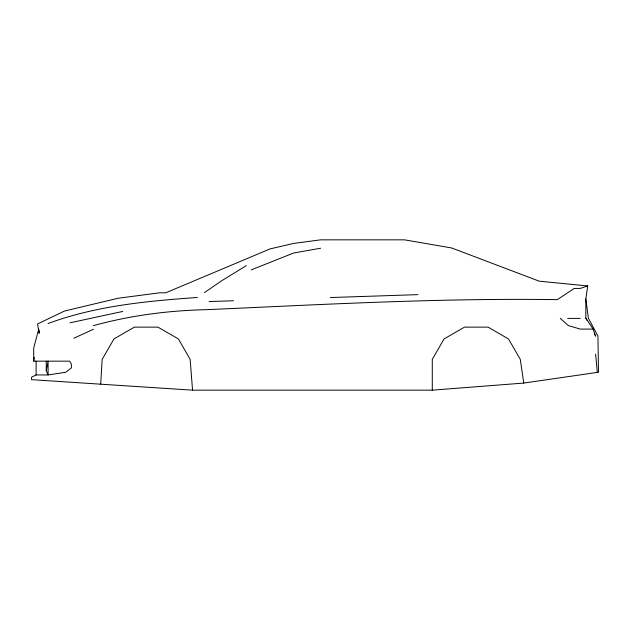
<?xml version="1.0" encoding="UTF-8"?>
<svg xmlns="http://www.w3.org/2000/svg" width="630" height="630" viewBox="0 0 630 630"><rect width="100%" height="100%" fill="white"/><g stroke="black" fill="none" stroke-linecap="round" stroke-linejoin="round"><path stroke-width="0.94" d="M39.217 330.663L39.186 333.317L37.501 323.977L64.528 311.031L118.164 298.242L159.768 292.793L165.761 292.793L270.073 248.905L293.604 243.424L320.615 239.841L404.523 239.841L451.702 247.976L539.264 281.193L587.719 285.949L585.829 298.935L585.829 318.111L587.231 320.686M192.544 390.159L100.69 384.19L102.162 359.344L113.951 338.924L134.371 327.135L157.949 327.135L178.369 338.924L190.158 359.344L192.544 390.159L432.282 390.159L523.774 383.064L598.5 372.236L597.949 336.16L588.365 318.111L585.829 298.935M100.69 384.19L31.5 379.654L31.5 377.26L36.107 374.945L48.093 374.945L65.685 372.259L71.403 367.896L71.403 364.305L69.67 361.155L33.705 361.155L34.319 357.375M38.485 331.845L38.792 329.955M46.242 370.519L48.093 361.155L48.093 374.945L46.242 370.519L46.242 361.155M38.753 329.017L33.705 347.973L33.705 361.155M204.443 292.635L220.839 281.287L246.251 265.655M73.852 338.239L93.46 329.238M251.283 269.868L293.604 253.016L320.615 248.236M48.022 323.536C95.673 305.849 147.034 301.03 197.426 297.486M587.719 285.949L580.222 288.43L574.229 288.43L557.322 299.644C440.417 297.966 323.631 304.455 206.892 309.661C168.525 310.519 130.489 315.402 93.46 325.639M70.001 322.82L122.732 311.44M209.097 301.565L233.612 300.754M330.419 297.541L417.942 294.635M567.662 318.402L580.222 318.402M594.224 333.577L595.618 336.16L593.129 329.088L580.222 329.088L568.402 325.608L560.283 318.402M585.829 318.111L593.129 329.088M523.774 383.064L520.278 359.344L508.489 338.924L488.069 327.135L464.491 327.135L444.071 338.924L432.282 359.344L432.282 390.159M595.618 354.139L597.303 372.236M36.107 361.155L36.107 374.945"/></g></svg>
